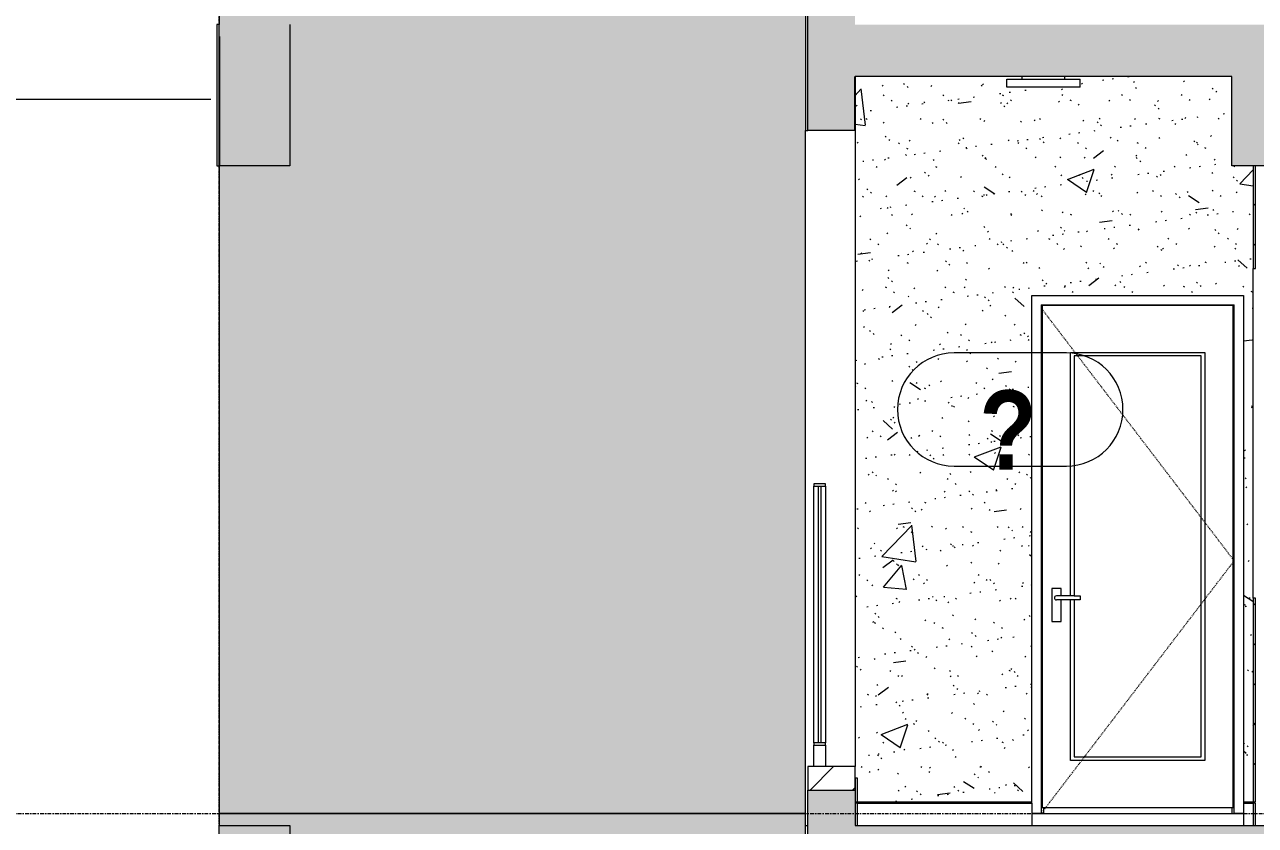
# Model space of a CAD drawing. Header units: millimetres. Extents: x 25061 to 259291, y -8723 to 35400.
# Drawn here: x 153184 to 158410, y 5550 to 8950 of the extents above; entities that cross this region are included whole.
import ezdxf

# ---------------------------------------------------------------- set-up
doc = ezdxf.new("R2010")
doc.units = ezdxf.units.MM
for name, pattern in [('Centre', [31.75, 6.35, -4.7625, 15.875, -4.7625]), ('Dash', [6.35, 3.175, -3.175]), ('Grid Line', [22.225, 12.7, -3.175, 3.175, -3.175])]:
    doc.linetypes.add(name, pattern=pattern)
for name, color, linetype, lineweight in [('0-2', 50, 'Continuous', 5), ('A-DETL-GENF-2', 7, 'Continuous', 9), ('A-DETL-GENF-HDLN-1', 7, 'Dash', 9), ('A-DETL-THIN', 151, 'Continuous', 9), ('A-DOOR', 31, 'Continuous', 9), ('A-DOOR-1', 7, 'Continuous', 9), ('A-FLOR-2', 7, 'Continuous', 9), ('A-FLOR-HRAL-1', 253, 'Continuous', 9), ('A-FLOR-LEVL-2', 51, 'Centre', 9), ('A-GLAZ-IDEN', 152, 'Continuous', 9), ('A-WALL-2', 250, 'Continuous', 18), ('A-WALL-3', 7, 'Continuous', 9), ('A-WALL-IDEN', 211, 'Continuous', 9), ('A-WALL-PATT-1', 7, 'Continuous', 9), ('A-WALL-PATT-2', 9, 'Continuous', 9), ('A-WALL-PATT-4', 111, 'Continuous', 9), ('E-LITE-EQPM', 33, 'Continuous', 9), ('E-LITE-EQPM-1', 7, 'Continuous', 9), ('I-WALL', 2, 'Continuous', 9), ('I-WALL-1', 250, 'Continuous', 18), ('I-WALL-2', 7, 'Continuous', 9), ('I-WALL-3', 2, 'Continuous', 18), ('S-BEAM-1', 12, 'Continuous', 5), ('S-BEAM-2', 10, 'Continuous', 25), ('S-GRID-1', 1, 'Grid Line', 9)]:
    doc.layers.add(name, color=color, linetype=linetype, lineweight=lineweight)
doc.styles.add('Arial_B_2', font='arialbd.ttf', dxfattribs={"width": 0.85, "height": 336})

# ---------------------------------------------------------------- blocks, each defined once
blk = doc.blocks.new('NCV_TKTC_KET CAU_rvt-2-TKCS_MẶT CẮT 2')
at = {"layer": 'S-BEAM-1'}
blk.add_hatch(color=256, dxfattribs=at).paths.add_polyline_path([(-127252.6, 8350), (-127252.5, 8350), (-127252.6, 8900)])
at = {"layer": 'A-FLOR-2'}
blk.add_line((-124762.6, 5550), (-124752.6, 5550), dxfattribs=at)
at = {"layer": 'S-BEAM-2'}
for p, q in [((-127252.6, 8900), (-127252.6, 8350)), ((-124552.4, 8500), (-124552.4, 8730))]:
    blk.add_line(p, q, dxfattribs=at)
blk = doc.blocks.new('Railing - Railing-915966-TKCS_MẶT CẮT 2')
at = {"layer": 'A-FLOR-HRAL-1'}
for p, q in [((-124542.6, 5645), (-124552.6, 5645)), ((-124542.6, 5550), (-124542.6, 5645)), ((-124542.6, 5645), (-123802.6, 5645)), ((-123802.6, 5645), (-123802.6, 5550)), ((-122902.1, 5550), (-122902.1, 5645)), ((-122902.1, 5645), (-122862.6, 5645)), ((-122852.6, 5645), (-122862.6, 5645)), ((-122862.6, 5645), (-122862.6, 5550)), ((-122852.6, 5550), (-122852.6, 5645))]:
    blk.add_line(p, q, dxfattribs=at)
blk = doc.blocks.new('Railing - 10mm-V147-TKCS_MẶT CẮT 2')
at = {"layer": 'A-FLOR-HRAL-1'}
for p, q in [((-53407.635618, 5900), (-53407.635618, 6990)), ((-53397.635618, 6990), (-53397.635618, 5900))]:
    blk.add_line(p, q, dxfattribs=at)
blk = doc.blocks.new('Railing - 50 x 10mm-901224-TKCS_MẶT CẮT 2')
at = {"layer": 'A-FLOR-HRAL-1'}
for p, q in [((-36227.564287, 6990), (-36227.564287, 5900)), ((-36177.564287, 5900), (-36177.564287, 6990)), ((-36227.564287, 5890), (-36227.564287, 5800)), ((-36177.564287, 5800), (-36177.564287, 5890))]:
    blk.add_line(p, q, dxfattribs=at)
blk = doc.blocks.new('Railing - Railing-1009775-TKCS_MẶT CẮT 2')
at = {"layer": 'A-FLOR-HRAL-1'}
for p, q in [((-124727.6, 7000), (-124727.6, 6990)), ((-124677.6, 7000), (-124727.6, 7000)), ((-124727.6, 6990), (-124677.6, 6990)), ((-124677.6, 6990), (-124677.6, 7000)), ((-124677.6, 5900), (-124727.6, 5900)), ((-124727.6, 5900), (-124727.6, 5890)), ((-124727.6, 5890), (-124677.6, 5890)), ((-124677.6, 5890), (-124677.6, 5900))]:
    blk.add_line(p, q, dxfattribs=at)
at = {"extrusion": (0, 0, -1), "zscale": -1}
blk.add_blockref('Railing - 50 x 10mm-901224-TKCS_MẶT CẮT 2', (160905.1, 0), dxfattribs=at)
blk.add_blockref('Railing - 10mm-V147-TKCS_MẶT CẮT 2', (-71299.9, 0))
blk = doc.blocks.new('LIC_12-ĐÈN LED VUÔNG GẮN NỔI 24W - LIC_12-ĐÈN LED VUÔNG GẮN NỔI 24W - ÁNH SÁNG VÀNG 4500K-V158-TKCS_MẶT CẮT 2')
at = {"layer": 'E-LITE-EQPM-1'}
for p, q in [((-123843.564287, 8719), (-123843.564287, 8730)), ((-123661.564287, 8719), (-123661.564287, 8730)), ((-123908.064287, 8719), (-123597.064287, 8719)), ((-123908.064287, 8684), (-123908.064287, 8719)), ((-123597.064287, 8684), (-123908.064287, 8684)), ((-123597.064287, 8684), (-123597.064287, 8719))]:
    blk.add_line(p, q, dxfattribs=at)
blk = doc.blocks.new('DOOR_CW_01 CANH MO-PANEL KINH - DIG_01-900x2200-CỬA NHÔM KÍNH-V160-TKCS_MẶT CẮT 2')
at = {"layer": 'A-DETL-GENF-HDLN-1'}
for p, q in [((-122942.6, 6673.5), (-123762.6, 7747)), ((-123762.6, 5600), (-122942.6, 6673.5))]:
    blk.add_line(p, q, dxfattribs=at)
at = {"layer": 'A-DOOR-1'}
for p, q in [((-123762.6, 7760), (-123762.6, 5600)), ((-123762.6, 7760), (-122942.6, 7760)), ((-122947.6, 7758), (-123757.6, 7758)), ((-123757.6, 7758), (-123757.6, 5626)), ((-122947.6, 5626), (-122947.6, 7758)), ((-122942.6, 5600), (-122942.6, 7760)), ((-123637.6, 6524.5), (-123637.6, 7558)), ((-123637.6, 7558), (-123067.6, 7558)), ((-123622.6, 7543), (-123622.6, 6524.5)), ((-123082.6, 7543), (-123622.6, 7543)), ((-123082.6, 5841), (-123082.6, 7543)), ((-123067.6, 7558), (-123067.6, 5826)), ((-123677.8, 6556), (-123717.3, 6556)), ((-123717.3, 6556), (-123717.3, 6416)), ((-123677.8, 6524.5), (-123677.8, 6556)), ((-123622.6, 6524.5), (-123697.6, 6524.5)), ((-123622.6, 6507.5), (-123697.6, 6507.5)), ((-123677.8, 6416), (-123677.8, 6507.5)), ((-123637.6, 5826), (-123637.6, 6507.5)), ((-123622.6, 6524.5), (-123596.8, 6524.5)), ((-123622.6, 6507.5), (-123622.6, 5841)), ((-123596.8, 6507.5), (-123622.6, 6507.5)), ((-123596.8, 6524.5), (-123596.8, 6507.5)), ((-123717.3, 6416), (-123677.8, 6416)), ((-123067.6, 5826), (-123637.6, 5826)), ((-123622.6, 5841), (-123082.6, 5841)), ((-123802.6, 5645), (-123802.6, 5650)), ((-122902.6, 5650), (-122902.6, 5600)), ((-123762.6, 5600), (-123802.6, 5600)), ((-123757.6, 5626), (-122947.6, 5626)), ((-123752.6, 5626), (-123752.6, 5600)), ((-122952.6, 5626), (-122952.6, 5600)), ((-122902.6, 5600), (-122942.6, 5600))]:
    blk.add_line(p, q, dxfattribs=at)
for start, end in [(90, 180), (180, 270)]:
    blk.add_arc((-123697.6, 6516), 8.5, start, end, dxfattribs=at)
blk = doc.blocks.new('NCV_TKTC_TANG 2_rvt-2-TKCS_MẶT CẮT 2')
at = {"layer": 'A-WALL-PATT-1'}
h = blk.add_hatch(dxfattribs=at)
h.set_pattern_fill('FP_39', color=256, style=0, pattern_type=2)
h.set_pattern_definition([(45, (-80880.3, 14125), (-84.8528, 84.8528), [])])
h.paths.add_polyline_path([(-122862.6, 5650), (-122852.6, 5650), (-122852.6, 6515), (-122862.6, 6515), (-122862.6, 6166.2)])
h.paths.add_polyline_path([(-122852.6, 7915), (-122852.6, 8350), (-122862.6, 8350), (-122862.6, 7915)])
at = {"layer": 'A-WALL-PATT-2'}
h = blk.add_hatch(dxfattribs=at)
h.set_pattern_fill('FP_37', color=256, style=0, pattern_type=2)
h.set_pattern_definition([(50, (-80880.3, 14125), (1165.978, -102.01), [121.92, -1341.12]), (355, (-80880.3, 14125), (-225.554, 1222.763), [97.536, -1072.896]), (100.451, (-80783.1, 14116.5), (940.433, 1120.746), [103.616, -1139.776]), (46.184, (-80880.3, 14450.1), (1734.906, -269.074), [182.88, -2011.68]), (96.636, (-80735.7, 14427.7), (1519.38, 1583.536), [155.424, -1709.665]), (351.184, (-80880.3, 14450.1), (1519.39, 1583.52), [146.304, -1609.344]), (21, (-80717.7, 14368.8), (970.332, -654.498), [121.92, -1341.12]), (326, (-80717.7, 14368.8), (395.533, 1178.804), [97.536, -1072.896]), (71.451, (-80636.9, 14314.3), (1365.87, 524.296), [103.616, -1139.776]), (37.5, (-80880.3, 14125), (19.767, 541.1527), [53.645, -1006.246, 53.645, -1035.507, -1076.96]), (37.5, (-80880.3, 14125), (19.767, 541.1527), [-2149.043, 53.645, -1023.315]), (7.5, (-80880.3, 14125), (427.646, 641.156), [53.645, -567.334, 53.645, -981.862, -410.464]), (7.5, (-80880.3, 14125), (427.646, 641.156), [-1656.486, 53.645, -356.819]), (327.5, (-81242.8, 14125), (867.782, -36.665), [53.645, -352.755, 53.645, -1214.323, -1682.496]), (327.5, (-81242.8, 14125), (867.782, -36.665), [-1674.368, 53.645, -1628.85]), (317.5, (-81405.4, 14125), (948.028, 162.731), [53.645, -474.675, 53.645, -788.416, -1194.816]), (317.5, (-81405.4, 14125), (948.028, 162.731), [-1370.38, 53.645, -1141.17])])
h.paths.add_polyline_path([(-123802.6, 5650), (-123802.6, 7800), (-122902.6, 7800), (-122902.6, 5650), (-122862.6, 5650), (-122862.6, 8350), (-122952.5, 8350), (-122952.5, 8730), (-123661.6, 8730), (-123661.6, 8719), (-123597.1, 8719), (-123597.1, 8684), (-123908.1, 8684), (-123908.1, 8719), (-123843.6, 8719), (-123843.6, 8730), (-124552.4, 8730), (-124552.6, 5750), (-124542.6, 5748.7), (-124542.6, 5650), (-124419.3, 5650)])
h = blk.add_hatch(dxfattribs=at)
h.set_pattern_fill('FP_38', color=256, style=0, pattern_type=2)
h.set_pattern_definition([(37.5, (-80880.3, 14125), (-5.1206, 156.61216), [5.364, -118.181, 5.364, -132.812, -132.08]), (37.5, (-80880.3, 14125), (-5.1206, 156.61216), [-261.722, 5.364, -126.716]), (7.5, (-80880.3, 14125), (143.847, 229.3842), [5.364, -61.285, 5.364, -105.989, -42.672]), (7.5, (-80880.3, 14125), (143.847, 229.3842), [-178.003, 5.364, -37.308]), (327.5, (-80980.28, 14125), (253.11758, 0.46008), [5.364, -35.276, 5.364, -140.94, -191.008]), (327.5, (-80980.28, 14125), (253.11758, 0.46008), [-186.944, 5.364, -185.644]), (317.5, (-80980.28, 14125), (244.3381, 71.3376), [5.364, -14.956, 5.364, -90.546, -109.728]), (317.5, (-80980.28, 14125), (244.3381, 71.3376), [-116.23, 5.364, -104.364])])
h.paths.add_polyline_path([(-123802.6, 5650), (-123802.6, 7800), (-122902.6, 7800), (-122902.6, 5650), (-122862.6, 5650), (-122862.6, 8350), (-122952.5, 8350), (-122952.5, 8730), (-123661.6, 8730), (-123661.6, 8719), (-123597.1, 8719), (-123597.1, 8684), (-123908.1, 8684), (-123908.1, 8719), (-123843.6, 8719), (-123843.6, 8730), (-124552.4, 8730), (-124552.6, 5750), (-124542.6, 5748.7), (-124542.6, 5650), (-124419.3, 5650)])
h = blk.add_hatch(dxfattribs=at)
h.set_pattern_fill('FP_34', color=256, style=0, pattern_type=2)
h.set_pattern_definition([(45, (-80880.3, 14125), (-90.50967, 90.50967), [])])
h.paths.add_polyline_path([(-124752.6, 5700), (-124552.6, 5700), (-124552.6, 5800), (-124752.6, 5800)])
at = {"layer": 'A-FLOR-2'}
for p, q in [((-123802.6, 5600), (-122902.6, 5600)), ((-122902.6, 5600), (-122902.6, 5550))]:
    blk.add_line(p, q, dxfattribs=at)
at = {"layer": 'A-WALL-2'}
for p, q in [((-124752.6, 5800), (-124752.6, 5700)), ((-124552.6, 5800), (-124752.6, 5800)), ((-124552.6, 5700), (-124552.6, 5800))]:
    blk.add_line(p, q, dxfattribs=at)
at = {"layer": 'A-WALL-3'}
for p, q in [((-122852.6, 7915), (-122852.6, 8350)), ((-122852.6, 5650), (-122852.6, 6515)), ((-123948, 5645), (-123948, 5650))]:
    blk.add_line(p, q, dxfattribs=at)
at = {"layer": 'I-WALL-1'}
for p, q in [((-122862.6, 8350), (-122862.6, 7915)), ((-122862.6, 7915), (-122852.6, 7915)), ((-122862.6, 6515), (-122862.6, 5650)), ((-122852.6, 6515), (-122862.6, 6515)), ((-124542.6, 5750), (-124552.6, 5750)), ((-124552.6, 5750), (-124552.6, 5700)), ((-124542.6, 5650), (-124542.6, 5750)), ((-124552.6, 5650), (-124542.6, 5650)), ((-122862.6, 5650), (-122852.6, 5650))]:
    blk.add_line(p, q, dxfattribs=at)
at = {"layer": 'I-WALL-2'}
for p, q in [((-124552.6, 8500), (-124552.6, 5800)), ((-122862.6, 6515), (-122862.6, 7915)), ((-123802.6, 5650), (-123802.6, 7800)), ((-123802.6, 7800), (-122902.6, 7800)), ((-122902.6, 7800), (-122902.6, 5650)), ((-124542.6, 5650), (-123802.6, 5650)), ((-122902.6, 5650), (-122862.6, 5650))]:
    blk.add_line(p, q, dxfattribs=at)
at = {"layer": ''}
for name in ['Railing - Railing-1009775-TKCS_MẶT CẮT 2', 'Railing - Railing-915966-TKCS_MẶT CẮT 2']:
    blk.add_blockref(name, (0, 0), dxfattribs=at)
at = {"layer": 'A-DOOR'}
blk.add_blockref('DOOR_CW_01 CANH MO-PANEL KINH - DIG_01-900x2200-CỬA NHÔM KÍNH-V160-TKCS_MẶT CẮT 2', (0, 0), dxfattribs=at)
at = {"layer": 'E-LITE-EQPM'}
blk.add_blockref('LIC_12-ĐÈN LED VUÔNG GẮN NỔI 24W - LIC_12-ĐÈN LED VUÔNG GẮN NỔI 24W - ÁNH SÁNG VÀNG 4500K-V158-TKCS_MẶT CẮT 2', (0, 0), dxfattribs=at)
blk = doc.blocks.new('SSA-WINDOW TAG - 10-2062020-TKCS_MẶT CẮT 2')
at = {"layer": 'A-GLAZ-IDEN'}
for p, q in [((-117145.064287, 7454.4), (-117622.564287, 7454.4)), ((-117622.564287, 6974.4), (-117145.064287, 6974.4))]:
    blk.add_line(p, q, dxfattribs=at)
for centre, start, end in [((-117622.564287, 7214.4), 90, 270), ((-117145.064287, 7214.4), 270, 90)]:
    blk.add_arc(centre, 240, start, end, dxfattribs=at)

msp = doc.modelspace()

# ---------------------------------------------------------------- hatches: boundary and pattern name
at = {"layer": 'A-DETL-GENF-2'}
h = msp.add_hatch(color=256, dxfattribs=at)
h.paths.add_polyline_path([(154010.3, 8350), (154310.3, 8350), (154310.3, 8950), (154010.3, 8950)])
h.paths.add_polyline_path([(247310.3, 8350), (247610.2, 8350), (247610.2, 8950), (247310.3, 8950)])
h.paths.add_polyline_path([(228110.3, 8350), (228110.3, 8730), (232109.9, 8730), (232109.9, 8550), (232309.9, 8550), (232309.9, 8750), (236210.2, 8750), (236210.2, 8500), (236810.2, 8500), (236810.2, 8750), (239210.2, 8750), (239210.2, 8500), (239410.1, 8500), (239410.1, 8750), (243010.3, 8750), (243010.3, 8350), (243310.2, 8350), (243310.2, 8730), (244910.2, 8730), (244910.2, 8500), (245110.2, 8500), (245110.2, 9100), (244910.2, 9100), (244910.2, 8950), (227810.3, 8950), (227810.3, 8350)])
h.paths.add_polyline_path([(173810.3, 8350), (173810.3, 9100), (173610.3, 9100), (173610.3, 8950), (156710.2, 8950), (156710.2, 9100), (156510.2, 9100), (156510.2, 8500), (156710.2, 8500), (156710.2, 8730), (158310.3, 8730), (158310.3, 8350), (158610.3, 8350), (158610.3, 8750), (162210.3, 8750), (162210.3, 8500), (162410.2, 8500), (162410.2, 8750), (164810.2, 8750), (164810.2, 8500), (165410.3, 8500), (165410.3, 8750), (169310.6, 8750), (169310.6, 8550), (169510.6, 8550), (169510.6, 8730), (173510.3, 8730), (173510.3, 8350), (173543, 8350)])
h = msp.add_hatch(color=256, dxfattribs=at)
h.paths.add_polyline_path([(154010.3, 4950), (154310.3, 4950), (154310.3, 5550), (154010.3, 5550)])
h.paths.add_polyline_path([(247310.3, 4950), (247610.2, 4950), (247610.2, 5550), (247310.3, 5550)])
h.paths.add_polyline_path([(227810.3, 4950), (228110.3, 4950), (228110.3, 5330), (232109.9, 5330), (232109.9, 5150), (232309.9, 5150), (232309.9, 5350), (236210.2, 5350), (236210.2, 5100), (236810.2, 5100), (236810.2, 5350), (239210.2, 5350), (239210.2, 5100), (239410.1, 5100), (239410.1, 5350), (243010.3, 5350), (243010.3, 4950), (243310.2, 4950), (243310.2, 5330), (244910.2, 5330), (244910.2, 5100), (245110.2, 5100), (245110.2, 5700), (244910.2, 5700), (244910.2, 5550), (227810.3, 5549.3)])
h.paths.add_polyline_path([(173810.3, 4950), (173810.3, 5700), (173610.3, 5700), (173610.3, 5550), (156710.2, 5550), (156710.2, 5700), (156510.2, 5700), (156510.2, 5100), (156710.2, 5100), (156710.2, 5330), (158310.3, 5330), (158310.3, 4950), (158610.3, 4950), (158610.3, 5350), (162210.3, 5350), (162210.3, 5100), (162410.2, 5100), (162410.2, 5350), (164810.2, 5350), (164810.2, 5100), (165410.3, 5100), (165410.3, 5350), (169310.6, 5350), (169310.6, 5150), (169510.6, 5150), (169510.6, 5330), (173510.3, 5330), (173510.3, 4950), (173543, 4950)])
at = {"layer": 'A-WALL-PATT-4'}
h = msp.add_hatch(color=256, dxfattribs=at)
h.paths.add_polyline_path([(154010.2, 8350), (154010.3, 8950), (154310.3, 8950), (154310.2, 8350), (154010.3, 8350)])
h.paths.add_polyline_path([(156048.3, 5600), (156500.1, 5600), (156500.1, 9000), (154010.1, 9000), (154010.2, 5600)])
msp.add_hatch(color=256, dxfattribs=at).paths.add_polyline_path([(154010.6, 2200), (156500.1, 2200), (156500.1, 5600), (154010.2, 5600), (154010.3, 5550), (154310.3, 5550), (154310.2, 4950), (154010.2, 4950), (154010.6, 2464.8)])

# ---------------------------------------------------------------- linework, layer by layer
at = {"layer": 'A-DETL-THIN'}
for p, q in [((156510.2, 8905.5), (156510.2, 9100)), ((154010.3, 8350), (154010.3, 8950)), ((154310.3, 8950), (154310.3, 8350)), ((156510.2, 8500), (156510.2, 8905.5)), ((158310.3, 8730), (156710.2, 8730)), ((156710.2, 8730), (156710.2, 8500)), ((158310.3, 8350), (158310.3, 8730)), ((156710.2, 8500), (156510.2, 8500)), ((154310.3, 8350), (154010.3, 8350)), ((158610.3, 8350), (158310.3, 8350)), ((156510.2, 5505.5), (156510.2, 5700)), ((156510.2, 5700), (156710.2, 5700)), ((156710.2, 5700), (156710.2, 5550)), ((154010.3, 4950), (154010.3, 5550)), ((154010.3, 5550), (154310.3, 5550)), ((154310.3, 5550), (154310.3, 4950)), ((156710.2, 5550), (173610.3, 5550))]:
    msp.add_line(p, q, dxfattribs=at)
at = {"layer": 'A-FLOR-LEVL-2'}
msp.add_line((147110.2, 5600), (255566.7, 5600), dxfattribs=at)
at = {"layer": 'A-WALL-IDEN'}
msp.add_line((153974.6, 8632), (152630, 8632), dxfattribs=at)
at = {"layer": 'I-WALL'}
for p, q in [((154010.1, 11750), (154010.1, 8950)), ((156500.1, 2200), (156500.1, 8500)), ((154010.2, 8350), (154010.2, 5550)), ((154010.2, 5600), (156500.1, 5600)), ((156500.1, 5600), (154010.2, 5600))]:
    msp.add_line(p, q, dxfattribs=at)
at = {"layer": 'I-WALL-3'}
for p, q in [((156500.1, 9200), (156500.1, 8500)), ((156510.1, 8500), (156510.1, 9200)), ((154010.1, 8950), (154000.1, 8950)), ((154000.1, 8950), (154000.1, 8350)), ((154010.1, 8350), (154010.1, 8950)), ((156500.1, 8500), (156510.1, 8500)), ((154000.1, 8350), (154010.1, 8350))]:
    msp.add_line(p, q, dxfattribs=at)
at = {"layer": 'S-GRID-1'}
msp.add_line((154010.2, -3283.1), (154010.2, 30285.9), dxfattribs=at)

# ---------------------------------------------------------------- block references
at = {"layer": '0-2'}
for name in ['NCV_TKTC_KET CAU_rvt-2-TKCS_MẶT CẮT 2', 'NCV_TKTC_TANG 2_rvt-2-TKCS_MẶT CẮT 2']:
    msp.add_blockref(name, (281262.8, 0), dxfattribs=at)
at = {"layer": 'A-GLAZ-IDEN'}
msp.add_blockref('SSA-WINDOW TAG - 10-2062020-TKCS_MẶT CẮT 2', (274753, 101.4), dxfattribs=at)

# ---------------------------------------------------------------- texts
at = {"layer": 'A-GLAZ-IDEN', "insert": (157359.9, 7228.5), "char_height": 336, "width": 251.6, "attachment_point": 5, "line_spacing_factor": 0.936439, "style": 'Arial_B_2'}
msp.add_mtext('\\pt6.80064,13.60128,20.39856,27.1992,33.99984,40.80048,47.60112,54.3984,61.19904,67.99968,74.80032,81.60096,88.4016,95.19888,101.99952,108.80016,115.6008,122.40144,129.19872,135.99936,142.8,149.60064,156.40128,163.19856,169.9992,176.79984,183.60048,190.40112,197.1984,203.99904,210.79968,217.60032;?', dxfattribs=at)

doc.saveas('drawing.dxf')
